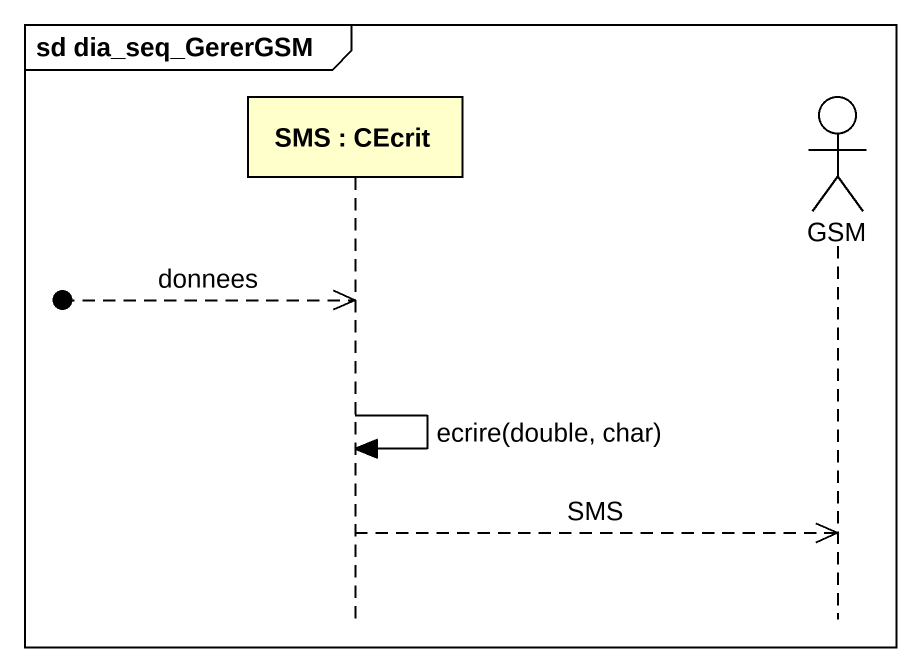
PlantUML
@startuml
mainframe sd dia_seq_GererGSM
hide footbox
participant "SMS : CEcrit" as SMS
actor GSM

[o-->> SMS : donnees
SMS -> SMS : ecrire(double, char)
SMS -->> GSM : SMS
@enduml
